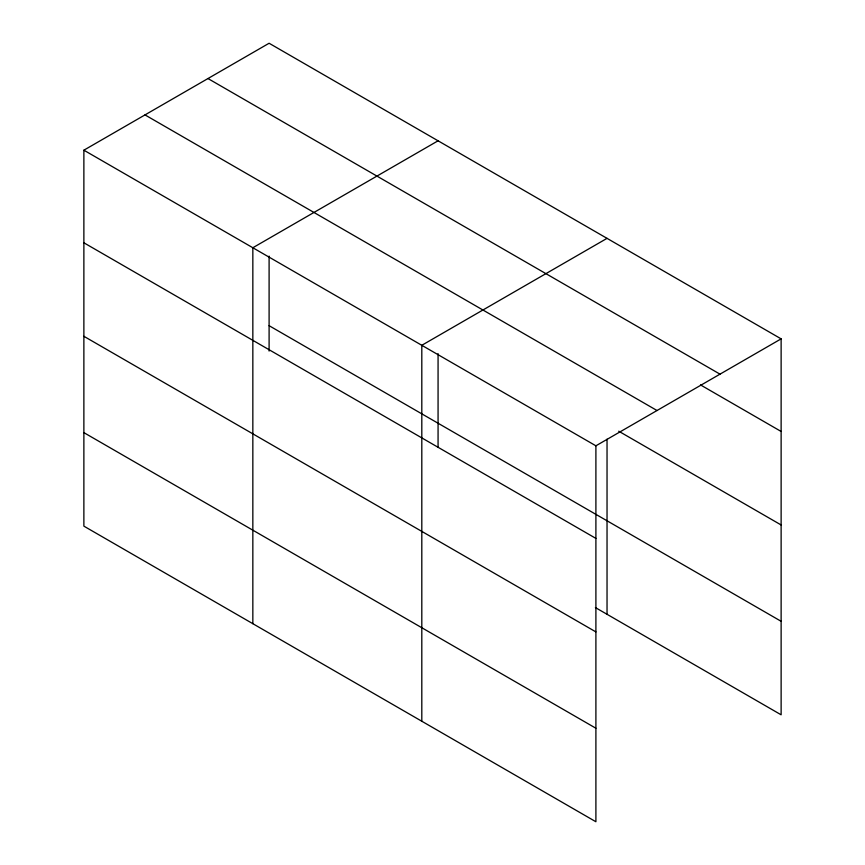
<?xml version="1.0" encoding="UTF-8"?>
<svg xmlns="http://www.w3.org/2000/svg" width="865" height="865" viewBox="0 0 865 865"><rect width="100%" height="100%" fill="white"/><g stroke="black" fill="none" stroke-linecap="round" stroke-linejoin="round"><path stroke-width="1.3" d="M83.873 150.196L595.899 445.81L595.899 821.75L83.873 526.136L83.873 150.196L269.101 43.25L781.127 338.864L781.127 714.804L595.39 607.565M438.068 140.8L252.84 247.747L252.84 623.687M607.035 238.351L421.806 345.297L421.806 721.237M595.899 445.81L781.127 338.864M207.978 78.542L720.004 374.156M700.509 384.914L781.127 431.462M144.996 114.904L657.022 410.518M618.724 431.203L781.127 524.968M269.101 325.683L781.127 621.297M83.873 242.784L595.899 538.408M83.873 336.29L595.899 631.904M83.873 432.63L595.899 728.244M607.035 439.171L607.035 614.301M438.068 353.666L438.068 447.281M269.101 256.116L269.101 351.071"/></g></svg>
